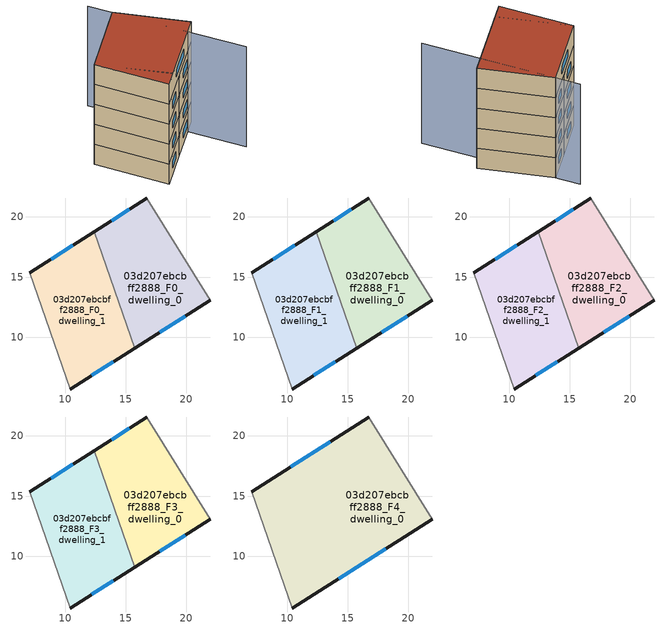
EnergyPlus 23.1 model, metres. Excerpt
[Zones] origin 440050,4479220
03d207ebcbff2888_F0_dwelling_0
 floor ground (EU_floor_Construction): 16.73,21.56 21.98,13.08 15.72,9.11 12.37,18.76 z0
 wall outside (EU_wall_Construction): 15.72,9.11 21.98,13.08 / 16.73,21.56 12.37,18.76 z0:3
 wall adiabatic (EU_wall_Construction): 21.98,13.08 16.73,21.56 z0:3
 wall to 03d207ebcbff2888_F0_dwelling_1 (EU_wall_Construction): 12.37,18.76 15.72,9.11 z0:3
 window (EU_Window_Construction): 17.8,10.43 19.91,11.76 / 15.29,20.63 13.82,19.69 z0.99:2.01
03d207ebcbff2888_F0_dwelling_1
 floor ground (EU_floor_Construction): 12.37,18.76 15.72,9.11 10.39,5.73 7.05,15.36 z0
 wall outside (EU_wall_Construction): 10.39,5.73 15.72,9.11 / 12.37,18.76 7.05,15.36 z0:3
 wall adiabatic (EU_wall_Construction): 7.05,15.36 10.39,5.73 z0:3
 window (EU_Window_Construction): 12.16,6.85 13.96,7.99 / 10.61,17.64 8.82,16.49 z0.99:2.01
03d207ebcbff2888_F1_dwelling_0
 floor to 03d207ebcbff2888_F0_dwelling_0 (EU_floor_Construction): 16.73,21.56 21.98,13.08 15.72,9.11 12.37,18.76 z3
 wall outside (EU_wall_Construction): 15.72,9.11 21.98,13.08 / 16.73,21.56 12.37,18.76 z3:6
 wall adiabatic (EU_wall_Construction): 21.98,13.08 16.73,21.56 z3:6
 wall to 03d207ebcbff2888_F1_dwelling_1 (EU_wall_Construction): 12.37,18.76 15.72,9.11 z3:6
 window (EU_Window_Construction): 17.8,10.43 19.91,11.76 / 15.29,20.63 13.82,19.69 z3.99:5.01
03d207ebcbff2888_F1_dwelling_1
 floor to 03d207ebcbff2888_F0_dwelling_1 (EU_floor_Construction): 12.37,18.76 15.72,9.11 10.39,5.73 7.05,15.36 z3
 wall outside (EU_wall_Construction): 10.39,5.73 15.72,9.11 / 12.37,18.76 7.05,15.36 z3:6
 wall adiabatic (EU_wall_Construction): 7.05,15.36 10.39,5.73 z3:6
 window (EU_Window_Construction): 12.16,6.85 13.96,7.99 / 10.61,17.64 8.82,16.49 z3.99:5.01
03d207ebcbff2888_F2_dwelling_0
 floor to 03d207ebcbff2888_F1_dwelling_0 (EU_floor_Construction): 16.73,21.56 21.98,13.08 15.72,9.11 12.37,18.76 z6
 wall outside (EU_wall_Construction): 15.72,9.11 21.98,13.08 / 16.73,21.56 12.37,18.76 z6:9
 wall adiabatic (EU_wall_Construction): 21.98,13.08 16.73,21.56 z6:9
 wall to 03d207ebcbff2888_F2_dwelling_1 (EU_wall_Construction): 12.37,18.76 15.72,9.11 z6:9
 window (EU_Window_Construction): 17.8,10.43 19.91,11.76 / 15.29,20.63 13.82,19.69 z6.99:8.01
03d207ebcbff2888_F2_dwelling_1
 floor to 03d207ebcbff2888_F1_dwelling_1 (EU_floor_Construction): 12.37,18.76 15.72,9.11 10.39,5.73 7.05,15.36 z6
 wall outside (EU_wall_Construction): 10.39,5.73 15.72,9.11 / 12.37,18.76 7.05,15.36 z6:9
 wall adiabatic (EU_wall_Construction): 7.05,15.36 10.39,5.73 z6:9
 window (EU_Window_Construction): 12.16,6.85 13.96,7.99 / 10.61,17.64 8.82,16.49 z6.99:8.01
03d207ebcbff2888_F3_dwelling_0
 floor to 03d207ebcbff2888_F2_dwelling_0 (EU_floor_Construction): 16.73,21.56 21.98,13.08 15.72,9.11 12.37,18.76 z9
 wall outside (EU_wall_Construction): 15.72,9.11 21.98,13.08 / 16.73,21.56 12.37,18.76 z9:12
 wall adiabatic (EU_wall_Construction): 21.98,13.08 16.73,21.56 z9:12
 wall to 03d207ebcbff2888_F3_dwelling_1 (EU_wall_Construction): 12.37,18.76 15.72,9.11 z9:12
 window (EU_Window_Construction): 17.8,10.43 19.91,11.76 / 15.29,20.63 13.82,19.69 z9.99:11.01
03d207ebcbff2888_F3_dwelling_1
 floor to 03d207ebcbff2888_F2_dwelling_1 (EU_floor_Construction): 12.37,18.76 15.72,9.11 10.39,5.73 7.05,15.36 z9
 wall outside (EU_wall_Construction): 10.39,5.73 15.72,9.11 / 12.37,18.76 7.05,15.36 z9:12
 wall adiabatic (EU_wall_Construction): 7.05,15.36 10.39,5.73 z9:12
 window (EU_Window_Construction): 12.16,6.85 13.96,7.99 / 10.61,17.64 8.82,16.49 z9.99:11.01
03d207ebcbff2888_F4_dwelling_0
 floor to 03d207ebcbff2888_F3_dwelling_0 (EU_floor_Construction): 16.73,21.56 21.98,13.08 15.72,9.11 12.37,18.76 z12
 floor to 03d207ebcbff2888_F3_dwelling_1 (EU_floor_Construction): 12.37,18.76 15.72,9.11 10.39,5.73 7.05,15.36 z12
 wall outside (EU_wall_Construction): 16.73,21.56 7.05,15.36 / 10.39,5.73 21.98,13.08 z12:15
 wall adiabatic (EU_wall_Construction): 21.98,13.08 16.73,21.56 / 7.05,15.36 10.39,5.73 z12:15
 window (EU_Window_Construction): 13.53,19.5 10.26,17.41 / 14.23,8.17 18.14,10.64 z12.99:14.01
 roof outside (EU_roof_Construction): 21.98,13.08 16.73,21.56 7.05,15.36 10.39,5.73 z15
shading: 7.05,15.36 12.39,7 / 22.81,4.43 15.62,24.68 z0:15
[Building]
EU S2 Campaign: North Axis=0; Terrain=City; Solar Distribution=FullExterior
[Site:Location]
Madrid: Latitude=40.5; Longitude=-3.5; Time Zone=1; Elevation=609
[SizingPeriod:WeatherFileDays]
AnnualSizingPeriod: Begin Month=1; Begin Day of Month=1; End Month=12; End Day of Month=31; Day of Week for Start Day=Monday; Use Weather File Daylight Saving Period=No; Use Weather File Rain and Snow Indicators=No
[MATERIAL]
EU_InternalMass_Material: Roughness=MediumRough; Thickness=0.1; Conductivity=1; Density=1800; Specific Heat=900; Thermal Absorptance=0.9; Solar Absorptance=0.7; Visible Absorptance=0.7
[MATERIAL:NOMASS] Roughness=MediumRough; Thermal Absorptance=0.9; Solar Absorptance=0.7; Visible Absorptance=0.7
Name | Thermal Resistance
EU_wall_NoMass | 0.609216
EU_roof_NoMass | 0.513268
EU_floor_NoMass | 0.568163
[WINDOWMATERIAL:SIMPLEGLAZINGSYSTEM]
EU_Window_SimpleGlazing: UFactor=5.50606; Solar Heat Gain Coefficient=0.85; Visible Transmittance=0.85
[CONSTRUCTION]
EU_wall_Construction: EU_wall_NoMass
EU_roof_Construction: EU_roof_NoMass
EU_floor_Construction: EU_floor_NoMass
EU_InternalMass_Construction: EU_InternalMass_Material
EU_Window_Construction: EU_Window_SimpleGlazing
[ZONE] Type=1; Multiplier=1; Ceiling Height=autocalculate; Floor Area=autocalculate; Part of Total Floor Area=Yes
Name | Volume
03d207ebcbff2888_F0_dwelling_0; 03d207ebcbff2888_F1_dwelling_0; 03d207ebcbff2888_F2_dwelling_0; 03d207ebcbff2888_F3_dwelling_0 | 188.058
03d207ebcbff2888_F4_dwelling_0 | 376.103
03d207ebcbff2888_F0_dwelling_1; 03d207ebcbff2888_F1_dwelling_1; 03d207ebcbff2888_F2_dwelling_1; 03d207ebcbff2888_F3_dwelling_1 | 188.055
[INTERNALMASS] Construction=EU_InternalMass_Construction
Name | Zone or ZoneList | Surface Area
03d207ebcbff2888_F0_dwelling_0_EU_InternalMass | 03d207ebcbff2888_F0_dwelling_0 | 62.686
03d207ebcbff2888_F0_dwelling_1_EU_InternalMass | 03d207ebcbff2888_F0_dwelling_1 | 62.6849
03d207ebcbff2888_F1_dwelling_0_EU_InternalMass | 03d207ebcbff2888_F1_dwelling_0 | 62.686
03d207ebcbff2888_F1_dwelling_1_EU_InternalMass | 03d207ebcbff2888_F1_dwelling_1 | 62.6849
03d207ebcbff2888_F2_dwelling_0_EU_InternalMass | 03d207ebcbff2888_F2_dwelling_0 | 62.686
03d207ebcbff2888_F2_dwelling_1_EU_InternalMass | 03d207ebcbff2888_F2_dwelling_1 | 62.6849
03d207ebcbff2888_F3_dwelling_0_EU_InternalMass | 03d207ebcbff2888_F3_dwelling_0 | 62.686
03d207ebcbff2888_F3_dwelling_1_EU_InternalMass | 03d207ebcbff2888_F3_dwelling_1 | 62.6849
03d207ebcbff2888_F4_dwelling_0_EU_InternalMass | 03d207ebcbff2888_F4_dwelling_0 | 125.368
[OTHEREQUIPMENT] Fuel Type=Electricity; Design Level Calculation Method=Watts/Area; Power per Zone Floor Area=1; Fraction Latent=0; Fraction Radiant=0; Fraction Lost=0; Carbon Dioxide Generation Rate=0; EndUse Subcategory=EU_Step8_InternalGains
Name | Zone or ZoneList or Space or SpaceList | Schedule
EU_Step8_InternalGain_03d207ebcbff2888_F0_dwelling_0_f000 | 03d207ebcbff2888_F0_dwelling_0 | EU_Step8_GainSchedule_03d207ebcbff2888_F0_dwelling_0_f000
EU_Step8_InternalGain_03d207ebcbff2888_F0_dwelling_1_f000 | 03d207ebcbff2888_F0_dwelling_1 | EU_Step8_GainSchedule_03d207ebcbff2888_F0_dwelling_1_f000
EU_Step8_InternalGain_03d207ebcbff2888_F1_dwelling_0_f000 | 03d207ebcbff2888_F1_dwelling_0 | EU_Step8_GainSchedule_03d207ebcbff2888_F1_dwelling_0_f000
EU_Step8_InternalGain_03d207ebcbff2888_F1_dwelling_1_f000 | 03d207ebcbff2888_F1_dwelling_1 | EU_Step8_GainSchedule_03d207ebcbff2888_F1_dwelling_1_f000
EU_Step8_InternalGain_03d207ebcbff2888_F2_dwelling_0_f000 | 03d207ebcbff2888_F2_dwelling_0 | EU_Step8_GainSchedule_03d207ebcbff2888_F2_dwelling_0_f000
EU_Step8_InternalGain_03d207ebcbff2888_F2_dwelling_1_f000 | 03d207ebcbff2888_F2_dwelling_1 | EU_Step8_GainSchedule_03d207ebcbff2888_F2_dwelling_1_f000
EU_Step8_InternalGain_03d207ebcbff2888_F3_dwelling_0_f000 | 03d207ebcbff2888_F3_dwelling_0 | EU_Step8_GainSchedule_03d207ebcbff2888_F3_dwelling_0_f000
EU_Step8_InternalGain_03d207ebcbff2888_F3_dwelling_1_f000 | 03d207ebcbff2888_F3_dwelling_1 | EU_Step8_GainSchedule_03d207ebcbff2888_F3_dwelling_1_f000
EU_Step8_InternalGain_03d207ebcbff2888_F4_dwelling_0_f000 | 03d207ebcbff2888_F4_dwelling_0 | EU_Step8_GainSchedule_03d207ebcbff2888_F4_dwelling_0_f000
[ZONEVENTILATION:DESIGNFLOWRATE] Schedule=EU_AlwaysOn; Design Flow Rate Calculation Method=AirChanges/Hour; Air Changes per Hour=0.752966; Ventilation Type=Natural; Fan Pressure Rise=0; Fan Total Efficiency=1; Constant Term Coefficient=1; Temperature Term Coefficient=0; Velocity Term Coefficient=0; Velocity Squared Term Coefficient=0; Minimum Indoor Temperature=-100; Maximum Indoor Temperature=100; Delta Temperature=-100; Minimum Outdoor Temperature=-100; Maximum Outdoor Temperature=100; Maximum Wind Speed=40
Name | Zone or ZoneList or Space or SpaceList
EU_ConstantAir_03d207ebcbff2888_F0_dwelling_0 | 03d207ebcbff2888_F0_dwelling_0
EU_ConstantAir_03d207ebcbff2888_F0_dwelling_1 | 03d207ebcbff2888_F0_dwelling_1
EU_ConstantAir_03d207ebcbff2888_F1_dwelling_0 | 03d207ebcbff2888_F1_dwelling_0
EU_ConstantAir_03d207ebcbff2888_F1_dwelling_1 | 03d207ebcbff2888_F1_dwelling_1
EU_ConstantAir_03d207ebcbff2888_F2_dwelling_0 | 03d207ebcbff2888_F2_dwelling_0
EU_ConstantAir_03d207ebcbff2888_F2_dwelling_1 | 03d207ebcbff2888_F2_dwelling_1
EU_ConstantAir_03d207ebcbff2888_F3_dwelling_0 | 03d207ebcbff2888_F3_dwelling_0
EU_ConstantAir_03d207ebcbff2888_F3_dwelling_1 | 03d207ebcbff2888_F3_dwelling_1
EU_ConstantAir_03d207ebcbff2888_F4_dwelling_0 | 03d207ebcbff2888_F4_dwelling_0
[HVACTEMPLATE:THERMOSTAT] Constant Heating Setpoint=20; Constant Cooling Setpoint=50
EU_HeatOnly_03d207ebcbff2888_F0_dwelling_0; EU_HeatOnly_03d207ebcbff2888_F0_dwelling_1; EU_HeatOnly_03d207ebcbff2888_F1_dwelling_0; EU_HeatOnly_03d207ebcbff2888_F1_dwelling_1; EU_HeatOnly_03d207ebcbff2888_F2_dwelling_0; EU_HeatOnly_03d207ebcbff2888_F2_dwelling_1; EU_HeatOnly_03d207ebcbff2888_F3_dwelling_0; EU_HeatOnly_03d207ebcbff2888_F3_dwelling_1; EU_HeatOnly_03d207ebcbff2888_F4_dwelling_0
[HVACTEMPLATE:ZONE:IDEALLOADSAIRSYSTEM] System Availability Schedule=EU_AlwaysOn; Maximum Heating Supply Air Temperature=50; Minimum Cooling Supply Air Temperature=13; Maximum Heating Supply Air Humidity Ratio=0.0156; Minimum Cooling Supply Air Humidity Ratio=0.0077; Heating Limit=NoLimit; Cooling Limit=NoLimit; Heating Availability Schedule=EU_AlwaysOn; Cooling Availability Schedule=EU_CoolingOff; Dehumidification Control Type=ConstantSensibleHeatRatio; Cooling Sensible Heat Ratio=0.7; Dehumidification Setpoint=60; Humidification Control Type=None; Humidification Setpoint=30; Outdoor Air Method=None; Outdoor Air Flow Rate per Person=0.00944; Outdoor Air Flow Rate per Zone Floor Area=0; Outdoor Air Flow Rate per Zone=0; Demand Controlled Ventilation Type=None; Outdoor Air Economizer Type=NoEconomizer; Heat Recovery Type=None; Sensible Heat Recovery Effectiveness=0.7; Latent Heat Recovery Effectiveness=0.65
Name | Template Thermostat
03d207ebcbff2888_F0_dwelling_0 | EU_HeatOnly_03d207ebcbff2888_F0_dwelling_0
03d207ebcbff2888_F0_dwelling_1 | EU_HeatOnly_03d207ebcbff2888_F0_dwelling_1
03d207ebcbff2888_F1_dwelling_0 | EU_HeatOnly_03d207ebcbff2888_F1_dwelling_0
03d207ebcbff2888_F1_dwelling_1 | EU_HeatOnly_03d207ebcbff2888_F1_dwelling_1
03d207ebcbff2888_F2_dwelling_0 | EU_HeatOnly_03d207ebcbff2888_F2_dwelling_0
03d207ebcbff2888_F2_dwelling_1 | EU_HeatOnly_03d207ebcbff2888_F2_dwelling_1
03d207ebcbff2888_F3_dwelling_0 | EU_HeatOnly_03d207ebcbff2888_F3_dwelling_0
03d207ebcbff2888_F3_dwelling_1 | EU_HeatOnly_03d207ebcbff2888_F3_dwelling_1
03d207ebcbff2888_F4_dwelling_0 | EU_HeatOnly_03d207ebcbff2888_F4_dwelling_0
[SIZING:ZONE] Zone Cooling Design Supply Air Temperature Input Method=SupplyAirTemperature; Zone Cooling Design Supply Air Temperature=13; Zone Heating Design Supply Air Temperature Input Method=SupplyAirTemperature; Zone Heating Design Supply Air Temperature=50; Zone Cooling Design Supply Air Humidity Ratio=0.008; Zone Heating Design Supply Air Humidity Ratio=0.008; Cooling Design Air Flow Method=DesignDay; Cooling Design Air Flow Rate=0; Cooling Minimum Air Flow per Zone Floor Area=0.000762; Cooling Minimum Air Flow=0; Cooling Minimum Air Flow Fraction=0.2; Heating Design Air Flow Method=DesignDay; Heating Design Air Flow Rate=0; Heating Maximum Air Flow per Zone Floor Area=0.002032; Heating Maximum Air Flow=0.141576; Heating Maximum Air Flow Fraction=0.3; Account for Dedicated Outdoor Air System=No; Dedicated Outdoor Air System Control Strategy=NeutralSupplyAir; Dedicated Outdoor Air Low Setpoint Temperature for Design=autosize; Dedicated Outdoor Air High Setpoint Temperature for Design=autosize; Zone Load Sizing Method=Sensible Load Only No Latent Load; Zone Latent Cooling Design Supply Air Humidity Ratio Input Method=HumidityRatioDifference; Zone Cooling Design Supply Air Humidity Ratio Difference=0.005; Zone Latent Heating Design Supply Air Humidity Ratio Input Method=HumidityRatioDifference; Zone Humidification Design Supply Air Humidity Ratio Difference=0.005
03d207ebcbff2888_F0_dwelling_0; 03d207ebcbff2888_F0_dwelling_1; 03d207ebcbff2888_F1_dwelling_0; 03d207ebcbff2888_F1_dwelling_1; 03d207ebcbff2888_F2_dwelling_0; 03d207ebcbff2888_F2_dwelling_1; 03d207ebcbff2888_F3_dwelling_0; 03d207ebcbff2888_F3_dwelling_1; 03d207ebcbff2888_F4_dwelling_0
[SCHEDULE:CONSTANT]
Name | Hourly Value
EU_AlwaysOn | 1
EU_CoolingOff | 0
[SCHEDULE:FILE] Column Number=1; Rows to Skip at Top=0; Number of Hours of Data=8760; Column Separator=Comma; Interpolate to Timestep=No; Minutes per Item=60; Adjust Schedule for Daylight Savings=Yes
Name | File
EU_Step8_GainSchedule_03d207ebcbff2888_F0_dwelling_0_f000 | ../../schedules/03d207ebcbff2888/03d207ebcbff2888_F0_dwelling_0_f000_gain.csv
EU_Step8_GainSchedule_03d207ebcbff2888_F0_dwelling_1_f000 | ../../schedules/03d207ebcbff2888/03d207ebcbff2888_F0_dwelling_1_f000_gain.csv
EU_Step8_GainSchedule_03d207ebcbff2888_F1_dwelling_0_f000 | ../../schedules/03d207ebcbff2888/03d207ebcbff2888_F1_dwelling_0_f000_gain.csv
EU_Step8_GainSchedule_03d207ebcbff2888_F1_dwelling_1_f000 | ../../schedules/03d207ebcbff2888/03d207ebcbff2888_F1_dwelling_1_f000_gain.csv
EU_Step8_GainSchedule_03d207ebcbff2888_F2_dwelling_0_f000 | ../../schedules/03d207ebcbff2888/03d207ebcbff2888_F2_dwelling_0_f000_gain.csv
EU_Step8_GainSchedule_03d207ebcbff2888_F2_dwelling_1_f000 | ../../schedules/03d207ebcbff2888/03d207ebcbff2888_F2_dwelling_1_f000_gain.csv
EU_Step8_GainSchedule_03d207ebcbff2888_F3_dwelling_0_f000 | ../../schedules/03d207ebcbff2888/03d207ebcbff2888_F3_dwelling_0_f000_gain.csv
EU_Step8_GainSchedule_03d207ebcbff2888_F3_dwelling_1_f000 | ../../schedules/03d207ebcbff2888/03d207ebcbff2888_F3_dwelling_1_f000_gain.csv
EU_Step8_GainSchedule_03d207ebcbff2888_F4_dwelling_0_f000 | ../../schedules/03d207ebcbff2888/03d207ebcbff2888_F4_dwelling_0_f000_gain.csv
